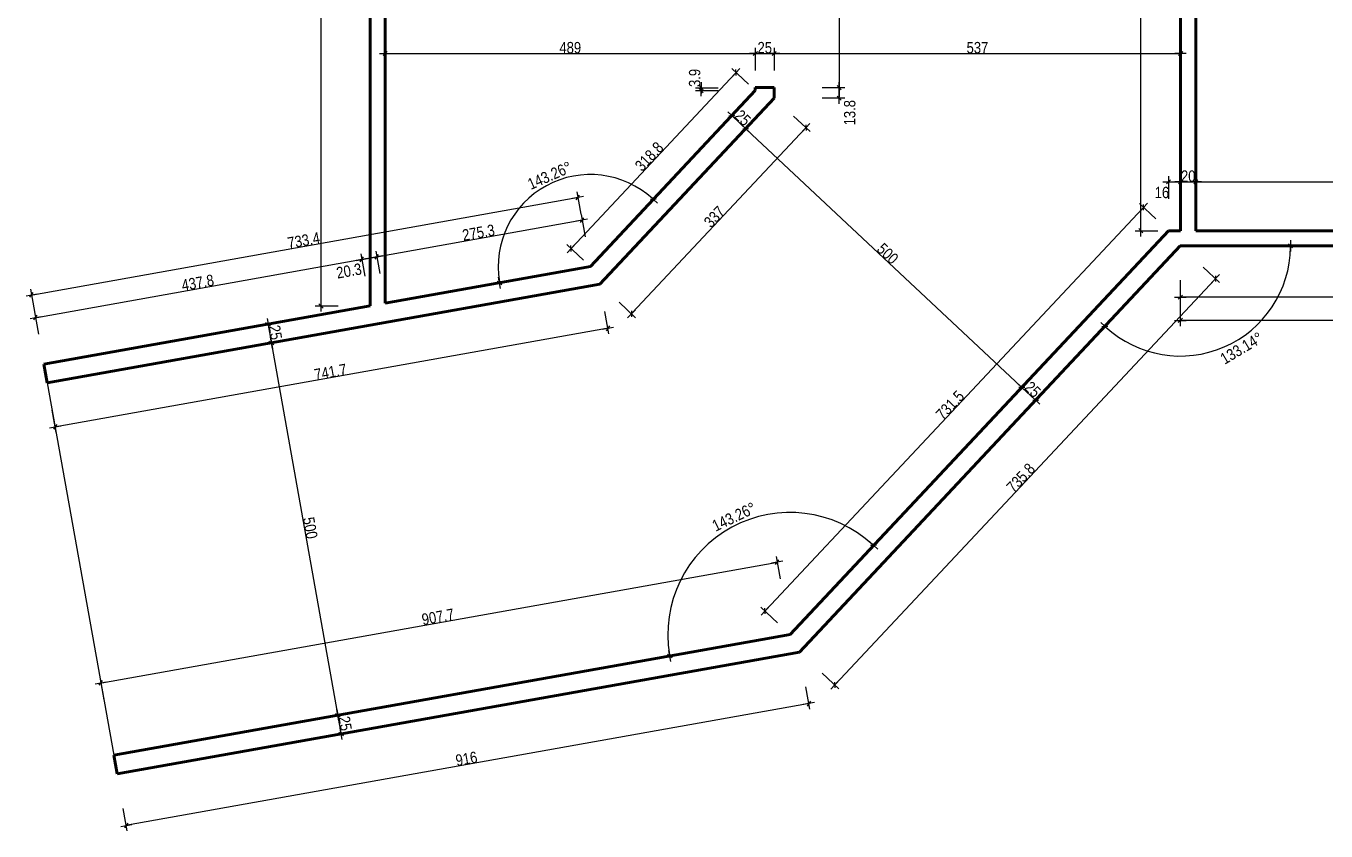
# Model space of a CAD drawing. Header units: centimetres. Extents: x -4990 to 114398, y -61489 to -12305.
# Drawn here: x 38948 to 40666, y -42007 to -40943 of the extents above; entities that cross this region are included whole.
import ezdxf

# ---------------------------------------------------------------- set-up
doc = ezdxf.new("R2010")
doc.units = ezdxf.units.CM
doc.header["$LTSCALE"] = 0.5
doc.layers.get('DEFPOINTS').update_dxf_attribs({"linetype": 'CONTINUOUS'})
for name, color, linetype in [('01_cote_gen', 4, 'CONTINUOUS'), ('01_linteaux', 2, 'CONTINUOUS'), ('AA_COTES', 2, 'CONTINUOUS')]:
    doc.layers.add(name, color=color, linetype=linetype)
doc.layers.add('01_murs_coup', color=5, linetype='CONTINUOUS', lineweight=60)
doc.styles.add('STYLE2', font='ARIALN.TTF')
doc.dimstyles.new('JB50', dxfattribs={"dimscale": 0.1, "dimtxt": 150, "dimasz": 15, "dimexe": 0.1, "dimexo": 0.1, "dimgap": 0.09, "dimtad": 1, "dimdec": 1, "dimdsep": 46, "dimtxsty": 'STYLE2', "dimblk1": 'BOND_G', "dimblk2": 'BOND_D', "dimsah": 1, "dimcen": 1.5, "dimdle": 0.01, "dimse1": 1, "dimse2": 1, "dimclrd": 4, "dimclre": 2, "dimclrt": 6, "dimazin": 2, "dimtfac": 2.333333, "dimtdec": 1, "dimtix": 1, "dimtmove": 2, "dimatfit": 3, "dimldrblk": 'BOND_G', "dimfxl": 1, "dimtolj": 1, "dimtzin": 0, "dimarcsym": 0})

# ---------------------------------------------------------------- blocks, each defined once
blk = doc.blocks.new('BOND_G')
at = {"layer": 'AA_COTES', "color": 0}
for p, q in [((0, -5), (0, 15)), ((5, 0), (-5, 0)), ((1.8, 1.8), (-1.8, -1.8))]:
    blk.add_line(p, q, dxfattribs=at)
blk = doc.blocks.new('BOND_D')
at = {"layer": 'AA_COTES', "color": 0}
for p, q in [((5, 0), (-5, 0)), ((-1.8, -1.8), (1.8, 1.8)), ((0, 5), (0, -15))]:
    blk.add_line(p, q, dxfattribs=at)
blk = doc.blocks.new('*D2922')
at = {"layer": '01_cote_gen', "color": 4, "lineweight": -2, "transparency": 16777216}
blk.add_line((40475.4, -41149.2), (40492.4, -41149.2), dxfattribs=at)
at = {"layer": 'DEFPOINTS', "color": 0}
for p in [(40493.9, -41149.2), (40473.9, -41189.6), (40493.9, -41189.6)]:
    blk.add_point(p, dxfattribs=at)
at = {"layer": '01_cote_gen', "color": 4, "lineweight": -2, "transparency": 16777216, "xscale": 1.5, "yscale": 1.5, "zscale": 1.5, "rotation": 180}
blk.add_blockref('BOND_G', (40473.9, -41149.2), dxfattribs=at)
at = {"layer": '01_cote_gen', "color": 4, "lineweight": -2, "transparency": 16777216, "xscale": 1.5, "yscale": 1.5, "zscale": 1.5}
blk.add_blockref('BOND_D', (40493.9, -41149.2), dxfattribs=at)
at = {"layer": '01_cote_gen', "color": 6, "transparency": 16777216, "insert": (40483.9, -41141.6), "char_height": 15, "attachment_point": 5, "style": 'STYLE2'}
blk.add_mtext('\\A1;20', dxfattribs=at)
blk = doc.blocks.new('*D2923')
at = {"layer": '01_cote_gen', "color": 4, "lineweight": -2, "transparency": 16777216}
blk.add_line((40495.4, -41149.2), (41367.4, -41149.2), dxfattribs=at)
at = {"layer": 'DEFPOINTS', "color": 0}
for p in [(41368.9, -41149.1), (41368.9, -41149.2), (40493.9, -41189.6)]:
    blk.add_point(p, dxfattribs=at)
at = {"layer": '01_cote_gen', "color": 4, "lineweight": -2, "transparency": 16777216, "xscale": 1.5, "yscale": 1.5, "zscale": 1.5, "rotation": 180}
blk.add_blockref('BOND_G', (40493.9, -41149.2), dxfattribs=at)
at = {"layer": '01_cote_gen', "color": 4, "lineweight": -2, "transparency": 16777216, "xscale": 1.5, "yscale": 1.5, "zscale": 1.5}
blk.add_blockref('BOND_D', (41368.9, -41149.2), dxfattribs=at)
at = {"layer": '01_cote_gen', "color": 6, "transparency": 16777216, "insert": (40931.4, -41141.6), "char_height": 15, "attachment_point": 5, "style": 'STYLE2'}
blk.add_mtext('\\A1;875', dxfattribs=at)
blk = doc.blocks.new('*D2945')
at = {"layer": '01_cote_gen', "color": 4, "lineweight": -2, "transparency": 16777216}
blk.add_line((39424.4, -40979.5), (39910.4, -40979.5), dxfattribs=at)
at = {"layer": 'DEFPOINTS', "color": 0}
for p in [(39422.9, -40985.3), (39911.9, -40979.5), (39911.9, -41024.6)]:
    blk.add_point(p, dxfattribs=at)
at = {"layer": '01_cote_gen', "color": 4, "lineweight": -2, "transparency": 16777216, "xscale": 1.5, "yscale": 1.5, "zscale": 1.5, "rotation": 180}
blk.add_blockref('BOND_G', (39422.9, -40979.5), dxfattribs=at)
at = {"layer": '01_cote_gen', "color": 4, "lineweight": -2, "transparency": 16777216, "xscale": 1.5, "yscale": 1.5, "zscale": 1.5}
blk.add_blockref('BOND_D', (39911.9, -40979.5), dxfattribs=at)
at = {"layer": '01_cote_gen', "color": 6, "transparency": 16777216, "insert": (39667.4, -40971.8), "char_height": 15, "attachment_point": 5, "style": 'STYLE2'}
blk.add_mtext('\\A1;489', dxfattribs=at)
blk = doc.blocks.new('*D2946')
at = {"layer": '01_cote_gen', "color": 4, "lineweight": -2, "transparency": 16777216}
blk.add_line((39913.4, -40979.5), (39935.4, -40979.5), dxfattribs=at)
at = {"layer": 'DEFPOINTS', "color": 0}
for p in [(39936.9, -40979.5), (39911.9, -41002), (39936.9, -41024.6)]:
    blk.add_point(p, dxfattribs=at)
at = {"layer": '01_cote_gen', "color": 4, "lineweight": -2, "transparency": 16777216, "xscale": 1.5, "yscale": 1.5, "zscale": 1.5, "rotation": 180}
blk.add_blockref('BOND_G', (39911.9, -40979.5), dxfattribs=at)
at = {"layer": '01_cote_gen', "color": 4, "lineweight": -2, "transparency": 16777216, "xscale": 1.5, "yscale": 1.5, "zscale": 1.5}
blk.add_blockref('BOND_D', (39936.9, -40979.5), dxfattribs=at)
at = {"layer": '01_cote_gen', "color": 6, "transparency": 16777216, "insert": (39924.4, -40971.8), "char_height": 15, "attachment_point": 5, "style": 'STYLE2'}
blk.add_mtext('\\A1;25', dxfattribs=at)
blk = doc.blocks.new('*D2947')
at = {"layer": '01_cote_gen', "color": 4, "lineweight": -2, "transparency": 16777216}
blk.add_line((39938.4, -40979.5), (40472.4, -40979.5), dxfattribs=at)
at = {"layer": 'DEFPOINTS', "color": 0}
for p in [(40473.9, -40979.5), (39936.9, -40987), (40473.9, -40987)]:
    blk.add_point(p, dxfattribs=at)
at = {"layer": '01_cote_gen', "color": 4, "lineweight": -2, "transparency": 16777216, "xscale": 1.5, "yscale": 1.5, "zscale": 1.5, "rotation": 180}
blk.add_blockref('BOND_G', (39936.9, -40979.5), dxfattribs=at)
at = {"layer": '01_cote_gen', "color": 4, "lineweight": -2, "transparency": 16777216, "xscale": 1.5, "yscale": 1.5, "zscale": 1.5}
blk.add_blockref('BOND_D', (40473.9, -40979.5), dxfattribs=at)
at = {"layer": '01_cote_gen', "color": 6, "transparency": 16777216, "insert": (40205.4, -40971.8), "char_height": 15, "attachment_point": 5, "style": 'STYLE2'}
blk.add_mtext('\\A1;537', dxfattribs=at)
blk = doc.blocks.new('*D2948')
at = {"layer": '01_cote_gen', "color": 4, "lineweight": -2, "transparency": 16777216}
blk.add_line((39882, -41062.6), (39898.1, -41077.6), dxfattribs=at)
at = {"layer": 'DEFPOINTS', "color": 0}
for p in [(39879.3, -41063.3), (39897.5, -41080.4), (39899.2, -41078.7)]:
    blk.add_point(p, dxfattribs=at)
at = {"layer": '01_cote_gen', "color": 4, "lineweight": -2, "transparency": 16777216, "xscale": 1.5, "yscale": 1.5, "zscale": 1.5}
for name, p, rotation in [('BOND_G', (39880.9, -41061.6), 136.85957807585), ('BOND_D', (39899.2, -41078.7), 316.85957807585)]:
    blk.add_blockref(name, p, dxfattribs=dict(at, rotation=rotation))
at = {"layer": '01_cote_gen', "color": 6, "transparency": 16777216, "insert": (39895.3, -41064.5), "char_height": 15, "attachment_point": 5, "rotation": 316.8596, "style": 'STYLE2'}
blk.add_mtext('\\A1;25', dxfattribs=at)
blk = doc.blocks.new('*D2949')
at = {"layer": '01_cote_gen', "color": 4, "lineweight": -2, "transparency": 16777216}
blk.add_line((39900.3, -41079.7), (40262.9, -41419.5), dxfattribs=at)
at = {"layer": 'DEFPOINTS', "color": 0}
for p in [(39897.5, -41080.4), (40324.8, -41355.7), (40264, -41420.5)]:
    blk.add_point(p, dxfattribs=at)
at = {"layer": '01_cote_gen', "color": 4, "lineweight": -2, "transparency": 16777216, "xscale": 1.5, "yscale": 1.5, "zscale": 1.5}
for name, p, rotation in [('BOND_G', (39899.2, -41078.7), 136.85957807585), ('BOND_D', (40264, -41420.5), 316.85957807585)]:
    blk.add_blockref(name, p, dxfattribs=dict(at, rotation=rotation))
at = {"layer": '01_cote_gen', "color": 6, "transparency": 16777216, "insert": (40086.8, -41244), "char_height": 15, "attachment_point": 5, "rotation": 316.8596, "style": 'STYLE2'}
blk.add_mtext('\\A1;500', dxfattribs=at)
blk = doc.blocks.new('*D2950')
at = {"layer": '01_cote_gen', "color": 4, "lineweight": -2, "transparency": 16777216}
blk.add_line((40265.1, -41421.6), (40281.2, -41436.6), dxfattribs=at)
at = {"layer": 'DEFPOINTS', "color": 0}
for p in [(40324.8, -41355.7), (40329.7, -41387), (40282.2, -41437.6)]:
    blk.add_point(p, dxfattribs=at)
at = {"layer": '01_cote_gen', "color": 4, "lineweight": -2, "transparency": 16777216, "xscale": 1.5, "yscale": 1.5, "zscale": 1.5}
for name, p, rotation in [('BOND_G', (40264, -41420.5), 136.85957807585), ('BOND_D', (40282.2, -41437.6), 316.85957807585)]:
    blk.add_blockref(name, p, dxfattribs=dict(at, rotation=rotation))
at = {"layer": '01_cote_gen', "color": 6, "transparency": 16777216, "insert": (40278.4, -41423.5), "char_height": 15, "attachment_point": 5, "rotation": 316.8596, "style": 'STYLE2'}
blk.add_mtext('\\A1;25', dxfattribs=at)
blk = doc.blocks.new('*D2951')
at = {"layer": '01_cote_gen', "color": 4, "lineweight": -2, "transparency": 16777216}
blk.add_line((40022.8, -40526), (40022.8, -41023.1), dxfattribs=at)
at = {"layer": 'DEFPOINTS', "color": 0}
for p in [(39981.9, -40524.5), (39936.9, -41024.6), (40022.8, -41024.6)]:
    blk.add_point(p, dxfattribs=at)
at = {"layer": '01_cote_gen', "color": 4, "lineweight": -2, "transparency": 16777216, "xscale": 1.5, "yscale": 1.5, "zscale": 1.5}
for name, p, rotation in [('BOND_G', (40022.8, -40524.5), 90), ('BOND_D', (40022.8, -41024.6), 270)]:
    blk.add_blockref(name, p, dxfattribs=dict(at, rotation=rotation))
at = {"layer": '01_cote_gen', "color": 6, "transparency": 16777216, "insert": (40015.1, -40774.5), "char_height": 15, "attachment_point": 5, "rotation": 90, "style": 'STYLE2'}
blk.add_mtext('\\A1;500', dxfattribs=at)
blk = doc.blocks.new('*D2952')
at = {"layer": '01_cote_gen', "color": 4, "lineweight": -2, "transparency": 16777216}
blk.add_line((39268.2, -41338.6), (39272.1, -41360.3), dxfattribs=at)
at = {"layer": 'DEFPOINTS', "color": 0}
for p in [(39279.2, -41335.1), (39272.4, -41361.8), (39283.6, -41359.8)]:
    blk.add_point(p, dxfattribs=at)
at = {"layer": '01_cote_gen', "color": 4, "lineweight": -2, "transparency": 16777216, "xscale": 1.5, "yscale": 1.5, "zscale": 1.5}
for name, p, rotation in [('BOND_G', (39268, -41337.1), 100.1170188303525), ('BOND_D', (39272.4, -41361.8), 280.1170188303525)]:
    blk.add_blockref(name, p, dxfattribs=dict(at, rotation=rotation))
at = {"layer": '01_cote_gen', "color": 6, "transparency": 16777216, "insert": (39277.7, -41348.1), "char_height": 15, "attachment_point": 5, "rotation": 280.117, "style": 'STYLE2'}
blk.add_mtext('\\A1;25', dxfattribs=at)
blk = doc.blocks.new('*D2953')
at = {"layer": '01_cote_gen', "color": 4, "lineweight": -2, "transparency": 16777216}
blk.add_line((39272.6, -41363.2), (39359.9, -41852.5), dxfattribs=at)
at = {"layer": 'DEFPOINTS', "color": 0}
for p in [(39283.6, -41359.8), (39360.2, -41854), (39404.7, -41846)]:
    blk.add_point(p, dxfattribs=at)
at = {"layer": '01_cote_gen', "color": 4, "lineweight": -2, "transparency": 16777216, "xscale": 1.5, "yscale": 1.5, "zscale": 1.5}
for name, p, rotation in [('BOND_G', (39272.4, -41361.8), 100.1170188303525), ('BOND_D', (39360.2, -41854), 280.1170188303525)]:
    blk.add_blockref(name, p, dxfattribs=dict(at, rotation=rotation))
at = {"layer": '01_cote_gen', "color": 6, "transparency": 16777216, "insert": (39323.8, -41606.5), "char_height": 15, "attachment_point": 5, "rotation": 280.117, "style": 'STYLE2'}
blk.add_mtext('\\A1;500', dxfattribs=at)
blk = doc.blocks.new('*D2954')
at = {"layer": '01_cote_gen', "color": 4, "lineweight": -2, "transparency": 16777216}
blk.add_line((39360.4, -41855.5), (39364.3, -41877.1), dxfattribs=at)
at = {"layer": 'DEFPOINTS', "color": 0}
for p in [(39404.7, -41846), (39364.6, -41878.6), (39431.5, -41866.7)]:
    blk.add_point(p, dxfattribs=at)
at = {"layer": '01_cote_gen', "color": 4, "lineweight": -2, "transparency": 16777216, "xscale": 1.5, "yscale": 1.5, "zscale": 1.5}
for name, p, rotation in [('BOND_G', (39360.2, -41854), 100.1170188303525), ('BOND_D', (39364.6, -41878.6), 280.1170188303525)]:
    blk.add_blockref(name, p, dxfattribs=dict(at, rotation=rotation))
at = {"layer": '01_cote_gen', "color": 6, "transparency": 16777216, "insert": (39369.9, -41864.9), "char_height": 15, "attachment_point": 5, "rotation": 280.117, "style": 'STYLE2'}
blk.add_mtext('\\A1;25', dxfattribs=at)
blk = doc.blocks.new('*D2955')
at = {"layer": '01_cote_gen', "color": 4, "lineweight": -2, "transparency": 16777216}
blk.add_line((39715.4, -41342.9), (38988.2, -41472.7), dxfattribs=at)
at = {"layer": 'DEFPOINTS', "color": 0}
for p in [(39706.4, -41284.3), (38976.3, -41414.6), (38986.7, -41473)]:
    blk.add_point(p, dxfattribs=at)
at = {"layer": '01_cote_gen', "color": 4, "lineweight": -2, "transparency": 16777216, "xscale": 1.5, "yscale": 1.5, "zscale": 1.5}
for name, p, rotation in [('BOND_G', (39716.9, -41342.7), 10.11701883036592), ('BOND_D', (38986.7, -41473), 190.1170188303659)]:
    blk.add_blockref(name, p, dxfattribs=dict(at, rotation=rotation))
at = {"layer": '01_cote_gen', "color": 6, "transparency": 16777216, "insert": (39350.5, -41400.4), "char_height": 15, "attachment_point": 5, "rotation": 10.117, "style": 'STYLE2'}
blk.add_mtext('\\A1;741.7', dxfattribs=at)
blk = doc.blocks.new('*D2956')
at = {"layer": '01_cote_gen', "color": 4, "lineweight": -2, "transparency": 16777216}
blk.add_line((39977.7, -41078.7), (39749.3, -41322.4), dxfattribs=at)
at = {"layer": 'DEFPOINTS', "color": 0}
for p in [(39958.8, -41058.9), (39728.3, -41304.8), (39748.3, -41323.5)]:
    blk.add_point(p, dxfattribs=at)
at = {"layer": '01_cote_gen', "color": 4, "lineweight": -2, "transparency": 16777216, "xscale": 1.5, "yscale": 1.5, "zscale": 1.5}
for name, p, rotation in [('BOND_G', (39978.8, -41077.6), 46.85957807586593), ('BOND_D', (39748.3, -41323.5), 226.8595780758659)]:
    blk.add_blockref(name, p, dxfattribs=dict(at, rotation=rotation))
at = {"layer": '01_cote_gen', "color": 6, "transparency": 16777216, "insert": (39857.9, -41195.3), "char_height": 15, "attachment_point": 5, "rotation": 46.8596, "style": 'STYLE2'}
blk.add_mtext('\\A1;337', dxfattribs=at)
blk = doc.blocks.new('*D2957')
at = {"layer": '01_cote_gen', "color": 4, "lineweight": -2, "transparency": 16777216}
blk.add_line((40022.8, -41026.1), (40022.8, -41036.9), dxfattribs=at)
at = {"layer": 'DEFPOINTS', "color": 0}
for p in [(39936.9, -41024.6), (39936.9, -41038.4), (40022.8, -41038.4)]:
    blk.add_point(p, dxfattribs=at)
at = {"layer": '01_cote_gen', "color": 4, "lineweight": -2, "transparency": 16777216, "xscale": 1.5, "yscale": 1.5, "zscale": 1.5}
for name, p, rotation in [('BOND_G', (40022.8, -41024.6), 90), ('BOND_D', (40022.8, -41038.4), 270)]:
    blk.add_blockref(name, p, dxfattribs=dict(at, rotation=rotation))
at = {"layer": '01_cote_gen', "color": 6, "transparency": 16777216, "insert": (40036.7, -41057.7), "char_height": 15, "attachment_point": 5, "rotation": 90, "style": 'STYLE2'}
blk.add_mtext('\\A1;13.8', dxfattribs=at)
blk = doc.blocks.new('*D2958')
at = {"layer": '01_cote_gen', "color": 4, "lineweight": -2, "transparency": 16777216}
blk.add_line((38962.4, -41328.2), (39390.4, -41251.8), dxfattribs=at)
at = {"layer": 'DEFPOINTS', "color": 0}
for p in [(39391.9, -41251.5), (39402.9, -41313.1), (38971.9, -41390)]:
    blk.add_point(p, dxfattribs=at)
at = {"layer": '01_cote_gen', "color": 4, "lineweight": -2, "transparency": 16777216, "xscale": 1.5, "yscale": 1.5, "zscale": 1.5}
for name, p, rotation in [('BOND_D', (39391.9, -41251.5), 10.11701883034966), ('BOND_G', (38960.9, -41328.4), 190.1170188303497)]:
    blk.add_blockref(name, p, dxfattribs=dict(at, rotation=rotation))
at = {"layer": '01_cote_gen', "color": 6, "transparency": 16777216, "insert": (39175.1, -41282.4), "char_height": 15, "attachment_point": 5, "rotation": 10.117, "style": 'STYLE2'}
blk.add_mtext('\\A1;437.8', dxfattribs=at)
blk = doc.blocks.new('*D2959')
at = {"layer": '01_cote_gen', "color": 4, "lineweight": -2, "transparency": 16777216}
blk.add_line((39393.4, -41251.3), (39410.4, -41248.2), dxfattribs=at)
at = {"layer": 'DEFPOINTS', "color": 0}
for p in [(39411.9, -41248), (39422.9, -41309.5), (39402.9, -41313.1)]:
    blk.add_point(p, dxfattribs=at)
at = {"layer": '01_cote_gen', "color": 4, "lineweight": -2, "transparency": 16777216, "xscale": 1.5, "yscale": 1.5, "zscale": 1.5}
for name, p, rotation in [('BOND_G', (39391.9, -41251.5), 190.1170188303478), ('BOND_D', (39411.9, -41248), 10.11701883034775)]:
    blk.add_blockref(name, p, dxfattribs=dict(at, rotation=rotation))
at = {"layer": '01_cote_gen', "color": 6, "transparency": 16777216, "insert": (39375, -41266.8), "char_height": 15, "attachment_point": 5, "rotation": 10.117, "style": 'STYLE2'}
blk.add_mtext('\\A1;20.3', dxfattribs=at)
blk = doc.blocks.new('*D2960')
at = {"layer": '01_cote_gen', "color": 4, "lineweight": -2, "transparency": 16777216}
blk.add_line((39413.4, -41247.7), (39681.4, -41199.9), dxfattribs=at)
at = {"layer": 'DEFPOINTS', "color": 0}
for p in [(39682.9, -41199.6), (39693.9, -41261.1), (39422.9, -41309.5)]:
    blk.add_point(p, dxfattribs=at)
at = {"layer": '01_cote_gen', "color": 4, "lineweight": -2, "transparency": 16777216, "xscale": 1.5, "yscale": 1.5, "zscale": 1.5}
for name, p, rotation in [('BOND_D', (39682.9, -41199.6), 10.11701883034982), ('BOND_G', (39411.9, -41248), 190.1170188303498)]:
    blk.add_blockref(name, p, dxfattribs=dict(at, rotation=rotation))
at = {"layer": '01_cote_gen', "color": 6, "transparency": 16777216, "insert": (39546.1, -41216.2), "char_height": 15, "attachment_point": 5, "rotation": 10.117, "style": 'STYLE2'}
blk.add_mtext('\\A1;275.3', dxfattribs=at)
blk = doc.blocks.new('*D2961')
at = {"layer": '01_cote_gen', "color": 4, "lineweight": -2, "transparency": 16777216}
blk.add_line((38957, -41298.2), (39676.1, -41169.9), dxfattribs=at)
at = {"layer": 'DEFPOINTS', "color": 0}
for p in [(39677.5, -41169.6), (39686.9, -41221.8), (38964.9, -41350.6)]:
    blk.add_point(p, dxfattribs=at)
at = {"layer": '01_cote_gen', "color": 4, "lineweight": -2, "transparency": 16777216, "xscale": 1.5, "yscale": 1.5, "zscale": 1.5}
for name, p, rotation in [('BOND_D', (39677.5, -41169.6), 10.11701883034901), ('BOND_G', (38955.6, -41298.4), 190.117018830349)]:
    blk.add_blockref(name, p, dxfattribs=dict(at, rotation=rotation))
at = {"layer": '01_cote_gen', "color": 6, "transparency": 16777216, "insert": (39315.2, -41226.5), "char_height": 15, "attachment_point": 5, "rotation": 10.117, "style": 'STYLE2'}
blk.add_mtext('\\A1;733.4', dxfattribs=at)
blk = doc.blocks.new('*D2962')
at = {"layer": '01_cote_gen', "color": 4, "lineweight": -2, "transparency": 16777216}
blk.add_line((39669.4, -41236.1), (39885.3, -41005.7), dxfattribs=at)
at = {"layer": 'DEFPOINTS', "color": 0}
for p in [(39886.3, -41004.6), (39911.9, -41028.5), (39693.9, -41261.1)]:
    blk.add_point(p, dxfattribs=at)
at = {"layer": '01_cote_gen', "color": 4, "lineweight": -2, "transparency": 16777216, "xscale": 1.5, "yscale": 1.5, "zscale": 1.5}
for name, p, rotation in [('BOND_D', (39886.3, -41004.6), 46.85957807586688), ('BOND_G', (39668.3, -41237.2), 226.8595780758669)]:
    blk.add_blockref(name, p, dxfattribs=dict(at, rotation=rotation))
at = {"layer": '01_cote_gen', "color": 6, "transparency": 16777216, "insert": (39771.7, -41115.6), "char_height": 15, "attachment_point": 5, "rotation": 46.8596, "style": 'STYLE2'}
blk.add_mtext('\\A1;318.8', dxfattribs=at)
blk = doc.blocks.new('*D2963')
at = {"layer": '01_cote_gen', "color": 4, "lineweight": -2, "transparency": 16777216}
blk.add_line((39840.2, -41027), (39840.2, -41026.1), dxfattribs=at)
at = {"layer": 'DEFPOINTS', "color": 0}
for p in [(39840.2, -41024.6), (39911.9, -41024.6), (39911.9, -41028.5)]:
    blk.add_point(p, dxfattribs=at)
at = {"layer": '01_cote_gen', "color": 4, "lineweight": -2, "transparency": 16777216, "xscale": 1.5, "yscale": 1.5, "zscale": 1.5}
for name, p, rotation in [('BOND_D', (39840.2, -41024.6), 90), ('BOND_G', (39840.2, -41028.5), 270)]:
    blk.add_blockref(name, p, dxfattribs=dict(at, rotation=rotation))
at = {"layer": '01_cote_gen', "color": 6, "transparency": 16777216, "insert": (39831.8, -41011.7), "char_height": 15, "attachment_point": 5, "rotation": 90, "style": 'STYLE2'}
blk.add_mtext('\\A1;3.9', dxfattribs=at)
blk = doc.blocks.new('*D2964')
at = {"layer": '01_cote_gen', "color": 4, "lineweight": -2, "transparency": 16777216}
blk.add_arc((39693.9, -41261.1), 121.7, 47.5656, 189.411, dxfattribs=at)
at = {"layer": 'DEFPOINTS', "color": 0}
for p in [(39597.5, -41186.8), (39757.6, -41193.2), (39693.9, -41261.1), (39590.7, -41279.6)]:
    blk.add_point(p, dxfattribs=at)
at = {"layer": '01_cote_gen', "color": 4, "lineweight": -2, "transparency": 16777216, "xscale": 1.5, "yscale": 1.5, "zscale": 1.5}
for name, p, rotation in [('BOND_G', (39777.1, -41172.3), 317.2125900599018), ('BOND_D', (39574, -41282.5), 279.7640068463188)]:
    blk.add_blockref(name, p, dxfattribs=dict(at, rotation=rotation))
at = {"layer": '01_cote_gen', "color": 6, "transparency": 16777216, "insert": (39640.2, -41140.7), "char_height": 15, "attachment_point": 5, "rotation": 24.014, "style": 'STYLE2'}
blk.add_mtext('\\A1;143.26°', dxfattribs=at)
blk = doc.blocks.new('*D2965')
at = {"layer": '01_cote_gen', "color": 4, "lineweight": -2, "transparency": 16777216}
blk.add_line((39048.6, -41811), (39939.2, -41652.1), dxfattribs=at)
at = {"layer": 'DEFPOINTS', "color": 0}
for p in [(39940.7, -41651.8), (39952.5, -41717.8), (39058.9, -41877.3)]:
    blk.add_point(p, dxfattribs=at)
at = {"layer": '01_cote_gen', "color": 4, "lineweight": -2, "transparency": 16777216, "xscale": 1.5, "yscale": 1.5, "zscale": 1.5}
for name, p, rotation in [('BOND_D', (39940.7, -41651.8), 10.11701883034934), ('BOND_G', (39047.1, -41811.3), 190.1170188303493)]:
    blk.add_blockref(name, p, dxfattribs=dict(at, rotation=rotation))
at = {"layer": '01_cote_gen', "color": 6, "transparency": 16777216, "insert": (39492.5, -41724), "char_height": 15, "attachment_point": 5, "rotation": 10.117, "style": 'STYLE2'}
blk.add_mtext('\\A1;907.7', dxfattribs=at)
blk = doc.blocks.new('*D2966')
at = {"layer": '01_cote_gen', "color": 4, "lineweight": -2, "transparency": 16777216}
blk.add_arc((39957.7, -41747.4), 161.4, 47.3921, 189.5845, dxfattribs=at)
at = {"layer": 'DEFPOINTS', "color": 0}
for p in [(39829.9, -41648.8), (40026.5, -41673.9), (39957.7, -41747.4), (39789.2, -41777.4)]:
    blk.add_point(p, dxfattribs=at)
at = {"layer": '01_cote_gen', "color": 4, "lineweight": -2, "transparency": 16777216, "xscale": 1.5, "yscale": 1.5, "zscale": 1.5}
for name, p, rotation in [('BOND_G', (40068.1, -41629.6), 317.1258456776471), ('BOND_D', (39798.9, -41775.7), 279.8507512285688)]:
    blk.add_blockref(name, p, dxfattribs=dict(at, rotation=rotation))
at = {"layer": '01_cote_gen', "color": 6, "transparency": 16777216, "insert": (39883.8, -41591.8), "char_height": 15, "attachment_point": 5, "rotation": 25.4235, "style": 'STYLE2'}
blk.add_mtext('\\A1;143.26°', dxfattribs=at)
blk = doc.blocks.new('*D2967')
at = {"layer": '01_cote_gen', "color": 4, "lineweight": -2, "transparency": 16777216}
blk.add_line((39981, -41839), (39082.2, -41999.4), dxfattribs=at)
at = {"layer": 'DEFPOINTS', "color": 0}
for p in [(39970.3, -41770.5), (39068.5, -41931.4), (39080.7, -41999.6)]:
    blk.add_point(p, dxfattribs=at)
at = {"layer": '01_cote_gen', "color": 4, "lineweight": -2, "transparency": 16777216, "xscale": 1.5, "yscale": 1.5, "zscale": 1.5}
for name, p, rotation in [('BOND_G', (39982.5, -41838.7), 10.11701883035009), ('BOND_D', (39080.7, -41999.6), 190.11701883035)]:
    blk.add_blockref(name, p, dxfattribs=dict(at, rotation=rotation))
at = {"layer": '01_cote_gen', "color": 6, "transparency": 16777216, "insert": (39530.2, -41911.6), "char_height": 15, "attachment_point": 5, "rotation": 10.117, "style": 'STYLE2'}
blk.add_mtext('\\A1;916', dxfattribs=at)
blk = doc.blocks.new('*D3002')
at = {"layer": '01_cote_gen', "color": 4, "lineweight": -2, "transparency": 16777216}
blk.add_line((39338, -41311.6), (39338, -40506), dxfattribs=at)
at = {"layer": 'DEFPOINTS', "color": 0}
for p in [(39338, -40504.5), (39402.9, -40504.5), (39402.9, -41313.1)]:
    blk.add_point(p, dxfattribs=at)
at = {"layer": '01_cote_gen', "color": 4, "lineweight": -2, "transparency": 16777216, "xscale": 1.5, "yscale": 1.5, "zscale": 1.5}
for name, p, rotation in [('BOND_D', (39338, -40504.5), 90), ('BOND_G', (39338, -41313.1), 270)]:
    blk.add_blockref(name, p, dxfattribs=dict(at, rotation=rotation))
at = {"layer": '01_cote_gen', "color": 6, "transparency": 16777216, "insert": (39330.3, -40908.8), "char_height": 15, "attachment_point": 5, "rotation": 90, "style": 'STYLE2'}
blk.add_mtext('\\A1;808.5', dxfattribs=at)
blk = doc.blocks.new('*D3043')
at = {"layer": '01_cote_gen', "color": 4, "lineweight": -2, "transparency": 16777216}
blk.add_line((40421.4, -41212.1), (40421.4, -40506.1), dxfattribs=at)
at = {"layer": 'DEFPOINTS', "color": 0}
for p in [(40421.4, -40504.6), (40493.9, -40504.6), (40493.9, -41213.6)]:
    blk.add_point(p, dxfattribs=at)
at = {"layer": '01_cote_gen', "color": 4, "lineweight": -2, "transparency": 16777216, "xscale": 1.5, "yscale": 1.5, "zscale": 1.5}
for name, p, rotation in [('BOND_D', (40421.4, -40504.6), 90), ('BOND_G', (40421.4, -41213.6), 270)]:
    blk.add_blockref(name, p, dxfattribs=dict(at, rotation=rotation))
at = {"layer": '01_cote_gen', "color": 6, "transparency": 16777216, "insert": (40413.7, -40859.1), "char_height": 15, "attachment_point": 5, "rotation": 90, "style": 'STYLE2'}
blk.add_mtext('\\A1;709', dxfattribs=at)
blk = doc.blocks.new('*D3045')
at = {"layer": '01_cote_gen', "color": 4, "lineweight": -2, "transparency": 16777216}
blk.add_line((40459.4, -41149.2), (40472.4, -41149.2), dxfattribs=at)
at = {"layer": 'DEFPOINTS', "color": 0}
for p in [(40473.9, -41149.2), (40457.9, -41213.6), (40473.9, -41213.6)]:
    blk.add_point(p, dxfattribs=at)
at = {"layer": '01_cote_gen', "color": 4, "lineweight": -2, "transparency": 16777216, "xscale": 1.5, "yscale": 1.5, "zscale": 1.5, "rotation": 180}
blk.add_blockref('BOND_G', (40457.9, -41149.2), dxfattribs=at)
at = {"layer": '01_cote_gen', "color": 4, "lineweight": -2, "transparency": 16777216, "xscale": 1.5, "yscale": 1.5, "zscale": 1.5}
blk.add_blockref('BOND_D', (40473.9, -41149.2), dxfattribs=at)
at = {"layer": '01_cote_gen', "color": 6, "transparency": 16777216, "insert": (40449.2, -41163.2), "char_height": 15, "attachment_point": 5, "style": 'STYLE2'}
blk.add_mtext('\\A1;16', dxfattribs=at)
blk = doc.blocks.new('*D3046')
at = {"layer": '01_cote_gen', "color": 4, "lineweight": -2, "transparency": 16777216}
blk.add_line((39925.7, -41715.3), (40423.9, -41183.7), dxfattribs=at)
at = {"layer": 'DEFPOINTS', "color": 0}
for p in [(40424.9, -41182.6), (40457.9, -41213.6), (39957.7, -41747.4)]:
    blk.add_point(p, dxfattribs=at)
at = {"layer": '01_cote_gen', "color": 4, "lineweight": -2, "transparency": 16777216, "xscale": 1.5, "yscale": 1.5, "zscale": 1.5}
for name, p, rotation in [('BOND_D', (40424.9, -41182.6), 46.85957807586709), ('BOND_G', (39924.7, -41716.4), 226.8595780758671)]:
    blk.add_blockref(name, p, dxfattribs=dict(at, rotation=rotation))
at = {"layer": '01_cote_gen', "color": 6, "transparency": 16777216, "insert": (40169.2, -41444.3), "char_height": 15, "attachment_point": 5, "rotation": 46.8596, "style": 'STYLE2'}
blk.add_mtext('\\A1;731.5', dxfattribs=at)
blk = doc.blocks.new('*D3047')
at = {"layer": '01_cote_gen', "color": 4, "lineweight": -2, "transparency": 16777216}
blk.add_line((40518.9, -41278.2), (40017.8, -41812.9), dxfattribs=at)
at = {"layer": 'DEFPOINTS', "color": 0}
for p in [(40473.5, -41233.6), (39970.3, -41770.5), (40016.8, -41814)]:
    blk.add_point(p, dxfattribs=at)
at = {"layer": '01_cote_gen', "color": 4, "lineweight": -2, "transparency": 16777216, "xscale": 1.5, "yscale": 1.5, "zscale": 1.5}
for name, p, rotation in [('BOND_G', (40519.9, -41277.1), 46.85957807586617), ('BOND_D', (40016.8, -41814), 226.8595780758662)]:
    blk.add_blockref(name, p, dxfattribs=dict(at, rotation=rotation))
at = {"layer": '01_cote_gen', "color": 6, "transparency": 16777216, "insert": (40262.7, -41540.3), "char_height": 15, "attachment_point": 5, "rotation": 46.8596, "style": 'STYLE2'}
blk.add_mtext('\\A1;735.8', dxfattribs=at)
blk = doc.blocks.new('*D3050')
at = {"layer": '01_cote_gen', "color": 4, "lineweight": -2, "transparency": 16777216}
blk.add_line((41385.4, -41301.5), (40475, -41301.5), dxfattribs=at)
at = {"layer": 'DEFPOINTS', "color": 0}
for p in [(40473.5, -41233.6), (41386.9, -41279), (40473.5, -41301.5)]:
    blk.add_point(p, dxfattribs=at)
at = {"layer": '01_cote_gen', "color": 4, "lineweight": -2, "transparency": 16777216, "xscale": 1.5, "yscale": 1.5, "zscale": 1.5, "rotation": 180}
blk.add_blockref('BOND_D', (40473.5, -41301.5), dxfattribs=at)
at = {"layer": '01_cote_gen', "color": 4, "lineweight": -2, "transparency": 16777216, "xscale": 1.5, "yscale": 1.5, "zscale": 1.5}
blk.add_blockref('BOND_G', (41386.9, -41301.5), dxfattribs=at)
at = {"layer": '01_cote_gen', "color": 6, "transparency": 16777216, "insert": (40930.2, -41293.8), "char_height": 15, "attachment_point": 5, "style": 'STYLE2'}
blk.add_mtext('\\A1;913.4', dxfattribs=at)
blk = doc.blocks.new('*D3051')
at = {"layer": '01_cote_gen', "color": 4, "lineweight": -2, "transparency": 16777216}
blk.add_line((44114.4, -41332.1), (40475, -41332.1), dxfattribs=at)
at = {"layer": 'DEFPOINTS', "color": 0}
for p in [(40473.5, -41309), (44115.9, -41309), (40473.5, -41332.1)]:
    blk.add_point(p, dxfattribs=at)
at = {"layer": '01_cote_gen', "color": 4, "lineweight": -2, "transparency": 16777216, "xscale": 1.5, "yscale": 1.5, "zscale": 1.5, "rotation": 180}
blk.add_blockref('BOND_D', (40473.5, -41332.1), dxfattribs=at)
at = {"layer": '01_cote_gen', "color": 4, "lineweight": -2, "transparency": 16777216, "xscale": 1.5, "yscale": 1.5, "zscale": 1.5}
blk.add_blockref('BOND_G', (44115.9, -41332.1), dxfattribs=at)
at = {"layer": '01_cote_gen', "color": 6, "transparency": 16777216, "insert": (42294.7, -41324.5), "char_height": 15, "attachment_point": 5, "style": 'STYLE2'}
blk.add_mtext('\\A1;3642.4', dxfattribs=at)
blk = doc.blocks.new('*D3052')
at = {"layer": '01_cote_gen', "color": 4, "lineweight": -2, "transparency": 16777216}
blk.add_arc((40473.5, -41233.6), 145.7, 227.4494, 359.4102, dxfattribs=at)
at = {"layer": 'DEFPOINTS', "color": 0}
for p in [(40473.5, -41233.6), (40642.5, -41233.6), (40387.4, -41325.5), (40476.6, -41379.3)]:
    blk.add_point(p, dxfattribs=at)
at = {"layer": '01_cote_gen', "color": 4, "lineweight": -2, "transparency": 16777216, "xscale": 1.5, "yscale": 1.5, "zscale": 1.5}
for name, p, rotation in [('BOND_D', (40619.2, -41233.6), 89.70508663336447), ('BOND_G', (40373.8, -41339.9), 137.154491442503)]:
    blk.add_blockref(name, p, dxfattribs=dict(at, rotation=rotation))
at = {"layer": '01_cote_gen', "color": 6, "transparency": 16777216, "insert": (40554.5, -41368.9), "char_height": 15, "attachment_point": 5, "rotation": 30.9156, "style": 'STYLE2'}
blk.add_mtext('\\A1;133.14°', dxfattribs=at)

msp = doc.modelspace()

# ---------------------------------------------------------------- linework, layer by layer
at = {"layer": '01_linteaux'}
msp.add_line((38976.295, -41414.586), (39064.125, -41906.812), dxfattribs=at)
at = {"layer": '01_murs_coup'}
for p, q in [((39402.894, -40504.54), (39402.894, -41313.072)), ((40473.89, -40504.6), (40473.89, -41213.6)), ((40493.89, -40504.6), (40493.89, -41213.6)), ((39422.894, -41309.503), (39422.894, -40524.54)), ((39911.892, -41028.509), (39693.883, -41261.15)), ((39911.892, -41028.509), (39911.892, -41024.56)), ((39911.892, -41024.56), (39936.892, -41024.56)), ((39936.892, -41024.56), (39936.892, -41038.392)), ((39936.892, -41038.392), (39706.447, -41284.303)), ((40457.936, -41213.6), (39957.745, -41747.36)), ((40473.89, -41213.6), (40457.936, -41213.6)), ((40473.89, -41213.6), (40457.936, -41213.6)), ((40493.89, -41213.6), (41368.896, -41213.6)), ((41368.896, -41213.6), (40493.89, -41213.6)), ((39970.309, -41770.513), (40473.455, -41233.6)), ((41386.896, -41233.6), (40473.455, -41233.6)), ((39693.883, -41261.15), (39422.894, -41309.503)), ((39706.447, -41284.303), (38976.295, -41414.586)), ((39402.894, -41313.072), (38971.904, -41389.975)), ((38971.904, -41389.975), (38976.295, -41414.586)), ((39957.745, -41747.36), (39064.125, -41906.812)), ((39068.516, -41931.423), (39970.309, -41770.513)), ((39064.125, -41906.812), (39068.516, -41931.423))]:
    msp.add_line(p, q, dxfattribs=at)

# ---------------------------------------------------------------- dimensions: what is measured, and where the dimension line sits
at = {"layer": '01_cote_gen'}
for base, p1, p2, angle, picture, middle in [((39337.96, -40504.54), (39402.894, -41313.072), (39402.894, -40504.54), 90, '*D3002', (39330.293, -40908.806)), ((40421.357, -40504.6), (40493.89, -41213.6), (40493.89, -40504.6), 90, '*D3043', (40413.689, -40859.1)), ((40022.758, -41024.56), (39981.886, -40524.54), (39936.892, -41024.56), 90, '*D2951', (40015.09, -40774.55)), ((40264.004, -41420.547), (39897.496, -41080.432), (40324.807, -41355.663), 136.859578, '*D2949', (40086.827, -41244.005)), ((39360.184, -41853.985), (39283.58, -41359.756), (39404.74, -41846.035), 100.117019, '*D2953', (39323.818, -41606.525)), ((40282.246, -41437.642), (40324.807, -41355.663), (40329.733, -41386.967), 136.859578, '*D2950', (40278.368, -41423.499)), ((39364.576, -41878.596), (39404.74, -41846.035), (39431.456, -41866.662), 100.117019, '*D2954', (39369.928, -41864.944))]:
    dim = msp.add_linear_dim(base=base, p1=p1, p2=p2, angle=angle, dimstyle='JB50', dxfattribs=at)
    dim.commit()
    dim.dimension.update_dxf_attribs({"geometry": picture, "text_midpoint": middle})
for base, p1, p2, picture, middle in [((39911.892, -40979.472), (39422.894, -40985.287), (39911.892, -41024.56), '*D2945', (39667.393, -40971.805)), ((39936.892, -40979.472), (39911.892, -41001.972), (39936.892, -41024.56), '*D2946', (39924.392, -40971.805)), ((40473.89, -40979.472), (39936.892, -40986.972), (40473.89, -40986.972), '*D2947', (40205.391, -40971.805)), ((40493.89, -41149.221), (40473.89, -41189.555), (40493.89, -41189.555), '*D2922', (40483.89, -41141.553)), ((41368.896, -41149.221), (40493.89, -41189.555), (41368.896, -41149.055), '*D2923', (40931.393, -41141.553)), ((40473.455, -41301.504), (41386.896, -41279.004), (40473.455, -41233.6), '*D3050', (40930.175, -41293.836)), ((40473.455, -41332.134), (44115.853, -41309.004), (40473.455, -41309.004), '*D3051', (42294.654, -41324.466))]:
    dim = msp.add_linear_dim(base=base, p1=p1, p2=p2, dimstyle='JB50', dxfattribs=at)
    dim.commit()
    dim.dimension.update_dxf_attribs({"geometry": picture, "text_midpoint": middle})
for p1, p2, distance, picture, middle in [((39693.883, -41261.15), (39911.892, -41028.509), 35.006, '*D2962', (39771.749, -41115.65)), ((39879.254, -41063.337), (39897.496, -41080.432), 2.439, '*D2948', (39895.286, -41064.51)), ((39958.782, -41058.906), (39728.338, -41304.816), 27.378, '*D2956', (39857.942, -41195.339)), ((38964.876, -41350.589), (39686.855, -41221.764), 52.971, '*D2961', (39315.214, -41226.481)), ((39422.894, -41309.503), (39693.883, -41261.15), 62.508, '*D2960', (39546.061, -41216.242)), ((39957.745, -41747.36), (40457.936, -41213.6), 45.291, '*D3046', (40169.197, -41444.267)), ((40473.455, -41233.6), (39970.309, -41770.513), 63.654, '*D3047', (40262.734, -41540.339)), ((38971.904, -41389.975), (39402.894, -41313.072), 62.508, '*D2958', (39175.072, -41282.439)), ((39706.447, -41284.303), (38976.295, -41414.586), 59.306, '*D2955', (39350.465, -41400.406)), ((39279.189, -41335.145), (39283.58, -41359.756), -11.403, '*D2952', (39277.707, -41348.107)), ((39058.855, -41877.278), (39952.475, -41717.827), 67.025, '*D2965', (39492.545, -41724.021)), ((39970.309, -41770.513), (39068.516, -41931.423), 69.3, '*D2967', (39530.239, -41911.642))]:
    dim = msp.add_aligned_dim(p1=p1, p2=p2, distance=distance, dimstyle='JB50', dxfattribs=at)
    dim.commit()
    dim.dimension.update_dxf_attribs({"geometry": picture, "text_midpoint": middle})
for base, p1, p2, angle, picture, middle, dimtype in [((39840.193, -41024.56), (39911.892, -41028.509), (39911.892, -41024.56), 90, '*D2963', (39831.821, -41011.676), 160), ((40022.758, -41038.392), (39936.892, -41024.56), (39936.892, -41038.392), 90, '*D2957', (40036.741, -41057.702), 160), ((39411.914, -41247.967), (39402.894, -41313.072), (39422.894, -41309.503), 10.117019, '*D2959', (39375.048, -41266.847), 161)]:
    dim = msp.add_linear_dim(base=base, p1=p1, p2=p2, angle=angle, dimstyle='JB50', dxfattribs=at)
    dim.commit()
    dim.dimension.update_dxf_attribs({"geometry": picture, "text_midpoint": middle, "dimtype": dimtype})
for base, center, p1, p2, picture, middle in [((39597.483, -41186.817), (39693.883, -41261.15), (39590.675, -41279.565), (39757.594, -41193.162), '*D2964', (39640.21, -41140.679)), ((40476.608, -41379.276), (40473.455, -41233.6), (40642.473, -41233.6), (40387.361, -41325.472), '*D3052', (40554.464, -41368.872)), ((39829.941, -41648.812), (39957.745, -41747.36), (39789.245, -41777.426), (40026.543, -41673.945), '*D2966', (39883.807, -41591.811))]:
    dim = msp.add_angular_dim_3p(base=base, center=center, p1=p1, p2=p2, dimstyle='JB50', dxfattribs=at)
    dim.commit()
    dim.dimension.update_dxf_attribs({"geometry": picture, "text_midpoint": middle, "dimtype": 165})
dim = msp.add_linear_dim(base=(40473.89, -41149.221), p1=(40457.936, -41213.6), p2=(40473.89, -41213.6), dimstyle='JB50', dxfattribs=at)
dim.commit()
dim.dimension.update_dxf_attribs({"geometry": '*D3045', "text_midpoint": (40449.214, -41163.15), "dimtype": 160})

doc.saveas('drawing.dxf')
